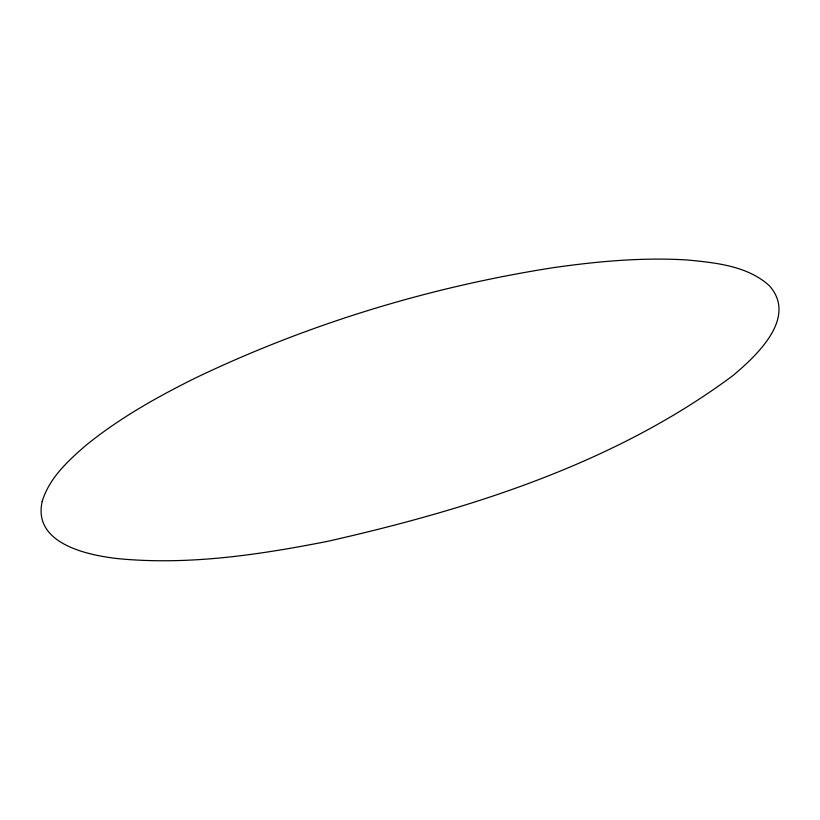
<?xml version="1.0" encoding="UTF-8"?>
<svg xmlns="http://www.w3.org/2000/svg" width="820" height="820" viewBox="0 0 820 820"><rect width="100%" height="100%" fill="white"/><g stroke="black" fill="none" stroke-linecap="round" stroke-linejoin="round"><path stroke-width="1.23" d="M42.168 501.563C32.687 543.701 87.545 555.242 117.947 558.625C188.344 565.482 259.089 554.843 328.061 541.241C470.106 509.005 614.826 463.577 732.906 375.591C756.491 355.788 798.044 317.442 769.139 285.503C747.112 265.721 715.727 262.789 687.539 259.991C642.654 257.203 597.657 261.334 553.223 267.679C429.413 287.051 308.105 323.972 195.058 378.174C156.825 397.198 119.259 418.261 86.018 445.27C68.07 460.809 49.159 478.08 42.168 501.563"/></g></svg>
